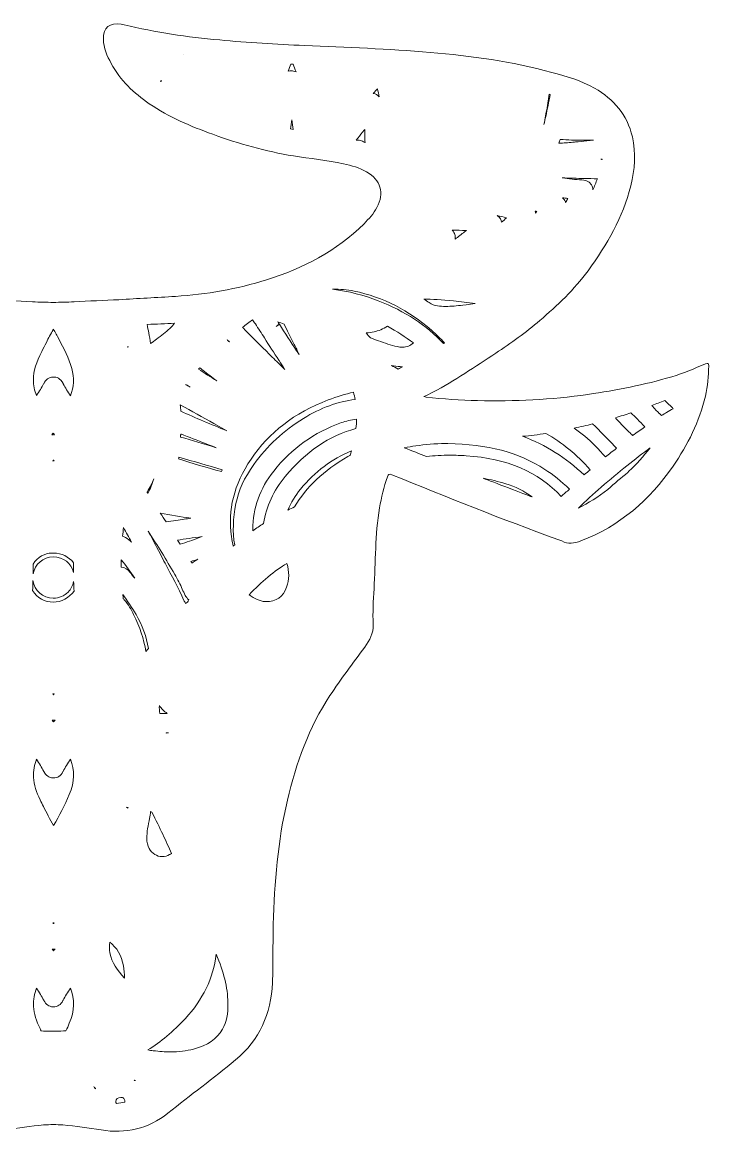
# Model space of a CAD drawing. Extents: x 86 to 1914, y -1775 to -226.
# Drawn here: x 957 to 1914, y -1775 to -226 of the extents above; entities that cross this region are included whole.
import ezdxf

# ---------------------------------------------------------------- set-up
doc = ezdxf.new("R2010")
doc.units = 0
doc.header["$MEASUREMENT"] = 0
doc.layers.add('Layer 1', color=7, linetype='Continuous')

# ---------------------------------------------------------------- blocks, each defined once
blk = doc.blocks.new('block 2')
at = {"layer": 'Layer 1', "lineweight": 0}
for points, knots in [([(1909.2, -702.3), (1893.5, -708.4), (1878.2, -715.5), (1862.1, -720.2), (1823.7, -731.4), (1784.5, -739.2), (1745, -744.8), (1694, -752.1), (1642.8, -754.8), (1591.3, -753.4), (1567.4, -752.8), (1543.5, -751.1), (1519.7, -748.6), (1519, -748.5), (1518.2, -748.3), (1516.5, -747.9), (1521.3, -745.6), (1525.3, -743.8), (1529.1, -741.8), (1559.4, -725.5), (1588, -706.3), (1616.7, -687.4), (1638, -673.4), (1658.7, -658.5), (1678, -641.9), (1702.6, -620.8), (1726.1, -598.7), (1745.3, -572.4), (1771.8, -536.3), (1794.1, -498), (1805, -454), (1810.6, -431.4), (1812.5, -408.6), (1807.1, -385.7), (1800, -355.1), (1781.2, -333.4), (1754.4, -318.1), (1735.8, -307.4), (1715.3, -301.6), (1694.8, -296), (1639.3, -281), (1582.5, -273), (1525.3, -268.1), (1467, -263.1), (1408.5, -261.3), (1350.1, -258.6), (1310.6, -256.9), (1271.2, -254.5), (1231.9, -250.9), (1187, -246.9), (1142.6, -240), (1098.8, -229.8), (1097.4, -229.5), (1096, -229.3), (1094.6, -229), (1078.6, -226.1), (1069.7, -233.5), (1069.8, -249.7), (1069.9, -262.1), (1075, -273.1), (1080.7, -283.7), (1093.3, -307.2), (1112.1, -324.9), (1133.8, -339.7), (1161.2, -358.4), (1191.4, -371.1), (1222.3, -382.3), (1258.9, -395.4), (1296.1, -406.2), (1334.6, -412.4), (1357.9, -416.2), (1381.4, -418.3), (1404.5, -423.4), (1415.7, -425.9), (1426.7, -428.9), (1436.7, -434.6), (1456.4, -445.6), (1461.8, -464.5), (1451.1, -484.3), (1446.4, -492.9), (1440, -500.1), (1433.1, -506.9), (1394.6, -544.9), (1348.2, -569.1), (1297.2, -585.1), (1255.8, -598.1), (1213.5, -605.3), (1170.3, -608.2), (1144, -609.9), (1117.8, -611.2), (1091.5, -612.8), (1070.7, -614), (1049.8, -614.3), (1028.9, -615.7), (1019.3, -616.3), (1009.6, -616.5), (1000, -616.5), (990.4, -616.5), (980.7, -616.3), (971.1, -615.7), (950.2, -614.3), (929.3, -614), (908.5, -612.8), (882.2, -611.2), (856, -609.9), (829.7, -608.2), (786.5, -605.3), (744.2, -598.1), (702.8, -585.1), (651.8, -569.1), (605.4, -544.9), (566.9, -506.9), (560, -500.1), (553.6, -492.9), (548.9, -484.3), (538.2, -464.5), (543.6, -445.6), (563.3, -434.6), (573.3, -428.9), (584.3, -425.9), (595.5, -423.4), (618.6, -418.3), (642.1, -416.2), (665.4, -412.4), (703.9, -406.2), (741.1, -395.4), (777.7, -382.3), (808.6, -371.1), (838.8, -358.4), (866.2, -339.7), (887.9, -324.9), (906.7, -307.2), (919.3, -283.7), (925, -273.1), (930.1, -262.1), (930.2, -249.7), (930.3, -233.5), (921.4, -226.1), (905.4, -229), (904, -229.3), (902.6, -229.5), (901.2, -229.8), (857.4, -240), (813, -246.9), (768.1, -250.9), (728.8, -254.5), (689.4, -256.9), (649.9, -258.6), (591.5, -261.3), (533, -263.1), (474.7, -268.1), (417.5, -273), (360.7, -281), (305.2, -296), (284.7, -301.6), (264.2, -307.4), (245.6, -318.1), (218.8, -333.4), (200, -355.1), (192.9, -385.7), (187.5, -408.6), (189.4, -431.4), (195, -454), (205.9, -498), (228.2, -536.3), (254.7, -572.4), (273.9, -598.7), (297.4, -620.8), (322, -641.9), (341.3, -658.5), (362, -673.4), (383.3, -687.4), (412, -706.3), (440.6, -725.5), (470.9, -741.8), (474.7, -743.8), (478.7, -745.6), (483.5, -747.9), (481.8, -748.3), (481, -748.5), (480.3, -748.6), (456.5, -751.1), (432.6, -752.8), (408.7, -753.4), (357.2, -754.8), (306, -752.1), (255, -744.8), (215.5, -739.2), (176.3, -731.4), (137.9, -720.2), (121.8, -715.5), (106.5, -708.4), (90.8, -702.3), (87.7, -701.1), (86.4, -701.1), (86.5, -705.1), (86.7, -719.2), (87.8, -733.3), (91.1, -747.1), (99.7, -782.6), (115.6, -815), (136.2, -844.9), (168.8, -892.2), (210.5, -928.1), (264.7, -948.9), (273.9, -952.4), (282.4, -954), (291.3, -948.9), (293, -948), (294.9, -947.7), (296.7, -947), (374.6, -918.8), (451.5, -888), (528.2, -856.7), (532.2, -855.1), (533.2, -856.2), (534.4, -859.7), (539.3, -873.8), (542.8, -888.3), (545.3, -903), (551.6, -940.3), (550.7, -978.1), (553, -1015.7), (554, -1032.3), (554.9, -1049), (554.2, -1065.6), (553.8, -1078.1), (558.8, -1087.4), (565.9, -1096.9), (582.4, -1119.2), (599.1, -1141.4), (614.4, -1164.5), (643.8, -1209.1), (661.6, -1258.6), (673.7, -1310.4), (687.1, -1367.2), (691.8, -1425.2), (693.4, -1483.4), (694.2, -1510.5), (693.3, -1537.6), (694.5, -1564.7), (696.5, -1608), (712.6, -1644.2), (746.1, -1672.3), (776.7, -1698), (809.1, -1721.5), (840.2, -1746.5), (867.5, -1768.4), (898.9, -1775.2), (933.3, -1769.9), (951, -1767.2), (968.6, -1764.2), (986.5, -1762.9), (991, -1762.5), (995.5, -1762.4), (1000, -1762.4), (1004.5, -1762.4), (1009, -1762.5), (1013.5, -1762.9), (1031.4, -1764.2), (1049, -1767.2), (1066.7, -1769.9), (1101.1, -1775.2), (1132.5, -1768.4), (1159.8, -1746.5), (1190.9, -1721.5), (1223.2, -1698), (1253.9, -1672.3), (1287.4, -1644.2), (1303.5, -1608), (1305.5, -1564.7), (1306.7, -1537.6), (1305.8, -1510.5), (1306.6, -1483.4), (1308.2, -1425.2), (1312.9, -1367.2), (1326.3, -1310.4), (1338.4, -1258.6), (1356.2, -1209.1), (1385.6, -1164.5), (1400.9, -1141.4), (1417.6, -1119.2), (1434.1, -1096.9), (1441.2, -1087.4), (1446.2, -1078.1), (1445.8, -1065.6), (1445.1, -1049), (1446, -1032.3), (1447, -1015.7), (1449.3, -978.1), (1448.4, -940.3), (1454.7, -903), (1457.2, -888.3), (1460.7, -873.8), (1465.6, -859.7), (1466.8, -856.2), (1467.8, -855.1), (1471.8, -856.7), (1548.5, -888), (1625.4, -918.8), (1703.3, -947), (1705.1, -947.7), (1707, -948), (1708.7, -948.9), (1717.6, -954), (1726.1, -952.4), (1735.3, -948.9), (1789.5, -928.1), (1831.2, -892.2), (1863.8, -844.9), (1884.4, -815), (1900.3, -782.6), (1908.9, -747.1), (1912.2, -733.3), (1913.3, -719.2), (1913.5, -705.1), (1913.6, -701.1), (1912.3, -701.1), (1909.2, -702.3)], [0, 0, 0, 0, 1, 1, 1, 2, 2, 2, 3, 3, 3, 4, 4, 4, 5, 5, 5, 6, 6, 6, 7, 7, 7, 8, 8, 8, 9, 9, 9, 10, 10, 10, 11, 11, 11, 12, 12, 12, 13, 13, 13, 14, 14, 14, 15, 15, 15, 16, 16, 16, 17, 17, 17, 18, 18, 18, 19, 19, 19, 20, 20, 20, 21, 21, 21, 22, 22, 22, 23, 23, 23, 24, 24, 24, 25, 25, 25, 26, 26, 26, 27, 27, 27, 28, 28, 28, 29, 29, 29, 30, 30, 30, 31, 31, 31, 32, 32, 32, 33, 33, 33, 34, 34, 34, 35, 35, 35, 36, 36, 36, 37, 37, 37, 38, 38, 38, 39, 39, 39, 40, 40, 40, 41, 41, 41, 42, 42, 42, 43, 43, 43, 44, 44, 44, 45, 45, 45, 46, 46, 46, 47, 47, 47, 48, 48, 48, 49, 49, 49, 50, 50, 50, 51, 51, 51, 52, 52, 52, 53, 53, 53, 54, 54, 54, 55, 55, 55, 56, 56, 56, 57, 57, 57, 58, 58, 58, 59, 59, 59, 60, 60, 60, 61, 61, 61, 62, 62, 62, 63, 63, 63, 64, 64, 64, 65, 65, 65, 66, 66, 66, 67, 67, 67, 68, 68, 68, 69, 69, 69, 70, 70, 70, 71, 71, 71, 72, 72, 72, 73, 73, 73, 74, 74, 74, 75, 75, 75, 76, 76, 76, 77, 77, 77, 78, 78, 78, 79, 79, 79, 80, 80, 80, 81, 81, 81, 82, 82, 82, 83, 83, 83, 84, 84, 84, 85, 85, 85, 86, 86, 86, 87, 87, 87, 88, 88, 88, 89, 89, 89, 90, 90, 90, 91, 91, 91, 92, 92, 92, 93, 93, 93, 94, 94, 94, 95, 95, 95, 96, 96, 96, 97, 97, 97, 98, 98, 98, 99, 99, 99, 100, 100, 100, 101, 101, 101, 102, 102, 102, 103, 103, 103, 104, 104, 104, 105, 105, 105, 106, 106, 106, 106]), ([(1181.5, -270.9), (1181.6, -270.9), (1181.6, -270.9), (1181.7, -270.9), (1181.7, -270.9), (1181.7, -271), (1181.7, -271), (1181.6, -270.9), (1181.6, -270.9), (1181.5, -270.9)], [0, 0, 0, 0, 1, 1, 1, 2, 2, 2, 3, 3, 3, 3]), ([(1331.1, -284.4), (1332.1, -284.5), (1333.1, -284.5), (1334.1, -284.5), (1335.6, -288.1), (1337, -291.7), (1338.3, -295.3), (1336.1, -294.2), (1333.8, -293.8), (1331.8, -293.8), (1331.8, -293.8), (1331.7, -293.8), (1331.7, -293.8), (1330.5, -293.8), (1329, -293.9), (1327.4, -294.4), (1328.6, -291.1), (1329.8, -287.8), (1331.1, -284.4)], [0, 0, 0, 0, 1, 1, 1, 2, 2, 2, 3, 3, 3, 4, 4, 4, 5, 5, 5, 6, 6, 6, 6]), ([(1149.9, -308.8), (1149.6, -308.6), (1149.3, -308.4), (1148.9, -308.2), (1149.5, -307.9), (1150.1, -307.6), (1150.7, -307.3), (1150.4, -307.8), (1150.2, -308.3), (1149.9, -308.8)], [0, 0, 0, 0, 1, 1, 1, 2, 2, 2, 3, 3, 3, 3]), ([(1446.2, -325.1), (1448.1, -323), (1449.9, -320.9), (1451.8, -318.8), (1452.8, -322.6), (1453.6, -326.3), (1454.3, -329.9), (1452, -327.3), (1449.2, -326.1), (1446.7, -325.6), (1446.4, -325.5), (1446.2, -325.5), (1445.9, -325.4), (1446, -325.3), (1446.1, -325.2), (1446.2, -325.1)], [0, 0, 0, 0, 1, 1, 1, 2, 2, 2, 3, 3, 3, 4, 4, 4, 5, 5, 5, 5]), ([(1687.1, -351.6), (1688.8, -343.2), (1690.1, -334.7), (1691.3, -326.5), (1691.8, -326.6), (1692.3, -326.8), (1692.7, -326.9), (1690.7, -336.9), (1688.7, -347.2), (1686.4, -357.3), (1685.6, -361.1), (1684.7, -364.8), (1683.8, -368.5), (1684.7, -364.4), (1685.4, -360.4), (1686.2, -356.4), (1686.2, -356.4), (1687.1, -351.6), (1687.1, -351.6)], [0, 0, 0, 0, 1, 1, 1, 2, 2, 2, 3, 3, 3, 4, 4, 4, 5, 5, 5, 6, 6, 6, 6]), ([(1330.8, -374.9), (1331.3, -370.7), (1331.8, -366.5), (1332.5, -362.3), (1333.2, -366.7), (1333.9, -371.1), (1334.4, -375.6), (1333.2, -375.3), (1332, -375.1), (1330.8, -374.9)], [0, 0, 0, 0, 1, 1, 1, 2, 2, 2, 3, 3, 3, 3]), ([(1431.1, -379.2), (1432.1, -378.1), (1433, -377), (1434, -375.8), (1434, -378.7), (1434.1, -381.5), (1434.2, -384.4), (1434.3, -387.5), (1434.4, -390.6), (1434.5, -393.8), (1434.2, -393.7), (1433.8, -393.6), (1433.5, -393.5), (1431.9, -392.2), (1430, -391.3), (1428, -390.8), (1426.8, -390.5), (1425.6, -390.3), (1424.5, -390.3), (1423.7, -390.3), (1423, -390.4), (1422.3, -390.5), (1425.1, -386.6), (1428.1, -382.9), (1431.1, -379.2)], [0, 0, 0, 0, 1, 1, 1, 2, 2, 2, 3, 3, 3, 4, 4, 4, 5, 5, 5, 6, 6, 6, 7, 7, 7, 8, 8, 8, 8]), ([(1726.6, -393.1), (1719.9, -393.9), (1713.5, -394.5), (1707.2, -394.5), (1706.4, -394.5), (1705.5, -394.5), (1704.7, -394.5), (1705.4, -392.8), (1706, -391.2), (1706.7, -389.5), (1717.1, -390.3), (1727.6, -390.7), (1738.7, -390.7), (1743.4, -390.7), (1748, -390.6), (1752.8, -390.5), (1749.7, -390.8), (1746.6, -391.1), (1743.6, -391.4), (1738.3, -391.9), (1733, -392.5), (1727.7, -393), (1727.7, -393), (1726.6, -393.1), (1726.6, -393.1)], [0, 0, 0, 0, 1, 1, 1, 2, 2, 2, 3, 3, 3, 4, 4, 4, 5, 5, 5, 6, 6, 6, 7, 7, 7, 8, 8, 8, 8]), ([(1763.3, -417.2), (1763.9, -417.2), (1764.5, -417.1), (1765.2, -417), (1765.2, -417.1), (1765.1, -417.2), (1765.1, -417.3), (1764.5, -417.3), (1763.9, -417.2), (1763.3, -417.2)], [0, 0, 0, 0, 1, 1, 1, 2, 2, 2, 3, 3, 3, 3]), ([(1736.9, -446), (1727.8, -445.5), (1718.5, -444.3), (1709.3, -442.9), (1719.7, -443.4), (1730.1, -443.6), (1740.4, -443.9), (1740.4, -443.9), (1740.6, -443.9), (1740.6, -443.9), (1746.4, -444), (1752.4, -444.2), (1758.4, -444.3), (1756.4, -449.7), (1754.2, -454.8), (1752, -459.7), (1752.1, -457.5), (1751.7, -455), (1750.2, -452.6), (1746.5, -446.6), (1739.8, -446.2), (1736.9, -446)], [0, 0, 0, 0, 1, 1, 1, 2, 2, 2, 3, 3, 3, 4, 4, 4, 5, 5, 5, 6, 6, 6, 7, 7, 7, 7]), ([(1717, -471.7), (1716.1, -473.7), (1715, -475.6), (1714, -477.5), (1713.9, -477.2), (1713.8, -476.9), (1713.7, -476.5), (1712.8, -474.1), (1711.3, -472.2), (1709.6, -470.8), (1712.1, -471.1), (1714.5, -471.5), (1717, -471.7)], [0, 0, 0, 0, 1, 1, 1, 2, 2, 2, 3, 3, 3, 4, 4, 4, 4]), ([(1674.1, -489.9), (1673.4, -490.6), (1672.7, -491.3), (1672, -492.1), (1672, -491.2), (1671.9, -490.3), (1671.8, -489.4), (1672.6, -489.6), (1673.3, -489.7), (1674.1, -489.9)], [0, 0, 0, 0, 1, 1, 1, 2, 2, 2, 3, 3, 3, 3]), ([(1618.8, -495.7), (1622.9, -496.5), (1627.2, -497.5), (1631.7, -498.7), (1629.4, -500.8), (1627.1, -502.8), (1624.8, -504.9), (1624.8, -504.9), (1624.8, -504.8), (1624.8, -504.7), (1624.3, -501.8), (1622.8, -498.2), (1618.8, -495.7)], [0, 0, 0, 0, 1, 1, 1, 2, 2, 2, 3, 3, 3, 4, 4, 4, 4]), ([(1559.6, -521.8), (1559.2, -520.3), (1558.2, -518), (1556.1, -515.9), (1562.1, -515.9), (1568.7, -516), (1575.7, -516.4), (1574.9, -517), (1574.1, -517.6), (1573.3, -518.2), (1568.9, -521.6), (1564.4, -525.1), (1560, -528.6), (1560.5, -526.1), (1560.2, -523.8), (1559.6, -521.8)], [0, 0, 0, 0, 1, 1, 1, 2, 2, 2, 3, 3, 3, 4, 4, 4, 5, 5, 5, 5]), ([(1543.7, -673.9), (1520.1, -648.5), (1490.4, -629), (1453, -614.3), (1433.3, -606.5), (1412.2, -601.2), (1389, -598.1), (1399.7, -598.3), (1409.8, -598.6), (1419.5, -600.7), (1459.8, -609.5), (1496, -627.9), (1527.2, -655.4), (1533.5, -660.9), (1539.6, -666.9), (1545.2, -673), (1545.2, -673.1), (1544.1, -673.7), (1543.7, -673.9)], [0, 0, 0, 0, 1, 1, 1, 2, 2, 2, 3, 3, 3, 4, 4, 4, 5, 5, 5, 6, 6, 6, 6]), ([(1557.6, -614.4), (1567.5, -615.4), (1577.5, -616.7), (1588.1, -618.2), (1583.8, -618.9), (1579.5, -619.5), (1575.3, -620), (1575.3, -620), (1570.6, -620.5), (1570.6, -620.5), (1562.7, -621.3), (1554.5, -622.2), (1546.8, -622.2), (1542.7, -622.2), (1539, -622), (1535.5, -621.5), (1531.3, -620.9), (1527.5, -619.4), (1523.7, -616.8), (1521.2, -615.2), (1518.7, -613.5), (1516.3, -611.9), (1528.2, -612), (1541.1, -612.8), (1557.6, -614.4)], [0, 0, 0, 0, 1, 1, 1, 2, 2, 2, 3, 3, 3, 4, 4, 4, 5, 5, 5, 6, 6, 6, 7, 7, 7, 8, 8, 8, 8]), ([(1162.5, -653), (1156.8, -658.3), (1150.5, -663), (1143.8, -667.9), (1141.1, -669.9), (1138.3, -671.9), (1135.6, -674), (1135.6, -674), (1135.6, -674), (1135.6, -674), (1134.9, -669), (1134, -664.1), (1133.1, -659.3), (1132.3, -655.3), (1131.5, -651.2), (1131, -647.2), (1143.7, -646.8), (1156.5, -646.3), (1169.1, -645.7), (1167.4, -648), (1165.2, -650.3), (1162.5, -653)], [0, 0, 0, 0, 1, 1, 1, 2, 2, 2, 3, 3, 3, 4, 4, 4, 5, 5, 5, 6, 6, 6, 7, 7, 7, 7]), ([(1314.5, -697.3), (1314.5, -697.3), (1314.7, -697.7), (1314.7, -697.7), (1317.3, -701.6), (1319.9, -705.5), (1322.4, -709.4), (1322.4, -709.4), (1322.9, -710.2), (1322.9, -710.2), (1322.8, -710.1), (1322.7, -710), (1322.6, -709.9), (1316.8, -704.1), (1310.9, -698.4), (1305.1, -692.7), (1293.7, -681.6), (1282, -670.1), (1270.8, -658.5), (1268.4, -656), (1265.9, -653.6), (1263.6, -651.3), (1268.3, -647.7), (1273, -644.2), (1277.7, -640.8), (1279, -642.7), (1280.3, -644.7), (1281.6, -646.6), (1285.9, -653), (1290.3, -659.5), (1294.3, -666), (1300.8, -676.6), (1307.7, -687), (1314.5, -697.3)], [0, 0, 0, 0, 1, 1, 1, 2, 2, 2, 3, 3, 3, 4, 4, 4, 5, 5, 5, 6, 6, 6, 7, 7, 7, 8, 8, 8, 9, 9, 9, 10, 10, 10, 11, 11, 11, 11]), ([(1339.2, -683.9), (1330.9, -671.9), (1322.8, -659.3), (1315.1, -647.1), (1315.1, -647.1), (1310.5, -650), (1310.5, -650), (1310.5, -650), (1314.9, -646.9), (1314.9, -646.9), (1314.3, -645.8), (1313.7, -644.8), (1313, -643.8), (1315.9, -644.7), (1318.8, -645.7), (1321.7, -646.8), (1325.7, -655), (1330.7, -665.2), (1335.8, -675.1), (1338.1, -679.6), (1340.4, -684.3), (1342.6, -689), (1341.5, -687.3), (1340.3, -685.6), (1339.2, -683.9)], [0, 0, 0, 0, 1, 1, 1, 2, 2, 2, 3, 3, 3, 4, 4, 4, 5, 5, 5, 6, 6, 6, 7, 7, 7, 8, 8, 8, 8]), ([(1447.1, -657.6), (1453, -656.1), (1459.6, -654), (1465.6, -649.5), (1478.9, -657.1), (1490.8, -664.9), (1501.9, -673.1), (1497.6, -677.1), (1492.7, -679), (1486.8, -679), (1484.5, -679), (1482, -678.7), (1479.4, -678.1), (1470.7, -676.3), (1462.2, -673.3), (1453.3, -670.1), (1449.6, -668.8), (1445.8, -667.4), (1441.9, -666.1), (1439.9, -663.7), (1437.9, -661.3), (1435.9, -659), (1439.8, -659), (1443.5, -658.5), (1447.1, -657.6)], [0, 0, 0, 0, 1, 1, 1, 2, 2, 2, 3, 3, 3, 4, 4, 4, 5, 5, 5, 6, 6, 6, 7, 7, 7, 8, 8, 8, 8]), ([(1025.8, -708.5), (1029.5, -722), (1028.8, -734.6), (1023.8, -746.7), (1020.2, -741.1), (1016.9, -735.6), (1013.8, -730.1), (1013.8, -730.1), (1013.6, -729.6), (1013.6, -729.6), (1009.9, -722.1), (1004.3, -720.6), (1000.2, -720.6), (1000.2, -720.6), (999.8, -720.6), (999.8, -720.6), (994, -720.7), (989.6, -723.8), (986.6, -729.9), (986.6, -729.9), (986.4, -730.2), (986.4, -730.2), (983.7, -735.2), (980.6, -740.3), (976.5, -746.3), (973.8, -739.3), (972.3, -731.9), (972.4, -724.7), (972.4, -712.2), (976.1, -699.6), (983.9, -685.1), (986.2, -680.8), (988.3, -676.5), (990.4, -672.4), (993.3, -666.5), (996.4, -660.4), (999.7, -654.8), (999.9, -654.5), (1000.1, -654.2), (1000.2, -653.9), (1001.5, -656.1), (1002.7, -658.4), (1004, -660.8), (1004.6, -661.9), (1005.1, -663), (1005.7, -664.1), (1005.7, -664.1), (1007.5, -667.4), (1007.5, -667.4), (1014.9, -681.2), (1021.9, -694.3), (1025.8, -708.5)], [0, 0, 0, 0, 1, 1, 1, 2, 2, 2, 3, 3, 3, 4, 4, 4, 5, 5, 5, 6, 6, 6, 7, 7, 7, 8, 8, 8, 9, 9, 9, 10, 10, 10, 11, 11, 11, 12, 12, 12, 13, 13, 13, 14, 14, 14, 15, 15, 15, 16, 16, 16, 17, 17, 17, 17]), ([(1103.2, -679), (1103.6, -678.8), (1104.1, -678.6), (1104.5, -678.4), (1104.5, -678.4), (1104.6, -678.6), (1104.6, -678.7), (1104.1, -678.8), (1103.6, -678.9), (1103.2, -679)], [0, 0, 0, 0, 1, 1, 1, 2, 2, 2, 3, 3, 3, 3]), ([(1242.6, -668.9), (1243.5, -669.7), (1244.4, -670.6), (1245.4, -671.5), (1244.4, -670.7), (1243.4, -669.8), (1242.5, -669), (1242.5, -669), (1242.6, -668.9), (1242.6, -668.9)], [0, 0, 0, 0, 1, 1, 1, 2, 2, 2, 3, 3, 3, 3]), ([(1208.3, -710.9), (1214.7, -715.8), (1221.2, -720.9), (1227.8, -726), (1219.3, -720.6), (1210.8, -715), (1202.4, -709.5), (1202.9, -708.8), (1203.5, -708.2), (1204, -707.6), (1205.5, -708.7), (1206.9, -709.8), (1208.3, -710.9)], [0, 0, 0, 0, 1, 1, 1, 2, 2, 2, 3, 3, 3, 4, 4, 4, 4]), ([(1474.4, -705.1), (1478.6, -705.8), (1482.7, -706.2), (1486.5, -706.2), (1486.5, -706.2), (1486.9, -706.2), (1486.9, -706.2), (1484.8, -707.3), (1482.7, -708.4), (1480.5, -709.4), (1477.5, -707.6), (1474.4, -706), (1471.2, -704.6), (1472.2, -704.8), (1473.3, -705), (1474.4, -705.1)], [0, 0, 0, 0, 1, 1, 1, 2, 2, 2, 3, 3, 3, 4, 4, 4, 5, 5, 5, 5]), ([(1184.6, -731.3), (1184.7, -731.1), (1184.8, -731), (1184.9, -730.9), (1186.9, -732.2), (1188.9, -733.5), (1190.9, -734.8), (1188.7, -733.6), (1186.6, -732.4), (1184.6, -731.3)], [0, 0, 0, 0, 1, 1, 1, 2, 2, 2, 3, 3, 3, 3]), ([(1279.4, -842.5), (1266.2, -860.9), (1258.1, -878.8), (1254.5, -897), (1250.3, -917.9), (1249.8, -936.8), (1252.8, -954.4), (1252.1, -955), (1251.3, -955.6), (1250.6, -956.3), (1249.8, -952.2), (1249.1, -947.8), (1248.4, -942.9), (1242.8, -905.9), (1251.7, -870.6), (1275.6, -835.1), (1300.7, -797.7), (1335.9, -770.6), (1383.3, -752.5), (1395.6, -747.8), (1407.1, -744.3), (1418.4, -741.8), (1419.4, -745.1), (1420.2, -748.5), (1420.8, -751.9), (1396.7, -754.7), (1373.1, -763.4), (1348.6, -778.3), (1321.3, -795), (1298, -816.7), (1279.4, -842.5)], [0, 0, 0, 0, 1, 1, 1, 2, 2, 2, 3, 3, 3, 4, 4, 4, 5, 5, 5, 6, 6, 6, 7, 7, 7, 8, 8, 8, 9, 9, 9, 10, 10, 10, 10]), ([(1844.2, -770.8), (1842.7, -769.4), (1841.2, -768), (1840, -766.6), (1838.1, -764.5), (1836.2, -762.4), (1834.2, -760.3), (1840.2, -758), (1846.3, -755.6), (1852.2, -753.2), (1856.2, -757), (1860.1, -760.8), (1863.9, -764.7), (1860.9, -766.5), (1857.9, -768.3), (1854.9, -770), (1852.5, -771.4), (1850.1, -772.8), (1847.7, -774.2), (1846.6, -773), (1845.4, -771.9), (1844.2, -770.8)], [0, 0, 0, 0, 1, 1, 1, 2, 2, 2, 3, 3, 3, 4, 4, 4, 5, 5, 5, 6, 6, 6, 7, 7, 7, 7]), ([(1177, -759.4), (1192.6, -768), (1208.2, -776.7), (1223.8, -785.4), (1223.8, -785.4), (1241.9, -795.4), (1241.9, -795.4), (1219.9, -786.7), (1198.4, -777.6), (1177.7, -768.2), (1177.5, -765.3), (1177.3, -762.3), (1177, -759.4)], [0, 0, 0, 0, 1, 1, 1, 2, 2, 2, 3, 3, 3, 4, 4, 4, 4]), ([(1815.9, -796.2), (1813.2, -798), (1810.3, -800), (1807.5, -801.9), (1805.9, -800.3), (1804.3, -798.8), (1802.6, -797.2), (1797, -791.7), (1791.2, -786.1), (1786.1, -780.3), (1785.2, -779.3), (1784.3, -778.3), (1783.4, -777.3), (1790.7, -775.1), (1797.9, -772.9), (1805.1, -770.5), (1811.1, -776.1), (1817.2, -782.3), (1824.5, -790.2), (1821.7, -792.2), (1818.8, -794.2), (1815.9, -796.2)], [0, 0, 0, 0, 1, 1, 1, 2, 2, 2, 3, 3, 3, 4, 4, 4, 5, 5, 5, 6, 6, 6, 7, 7, 7, 7]), ([(1323.3, -859.2), (1307, -878.8), (1296.8, -900.9), (1292.9, -924.7), (1287.8, -927.9), (1282.8, -931.2), (1278, -934.7), (1278, -934.3), (1278, -933.2), (1278, -933.1), (1278.2, -902.9), (1287.8, -876.3), (1307.3, -851.6), (1332, -820.2), (1363.8, -797.5), (1401.7, -784.1), (1408, -781.9), (1414.8, -780.4), (1422.8, -779.5), (1422.7, -783.7), (1422.4, -787.9), (1421.8, -792.4), (1384.5, -802.4), (1352.3, -824.3), (1323.3, -859.2)], [0, 0, 0, 0, 1, 1, 1, 2, 2, 2, 3, 3, 3, 4, 4, 4, 5, 5, 5, 6, 6, 6, 7, 7, 7, 8, 8, 8, 8]), ([(1751.7, -785.9), (1762.1, -795.8), (1772.2, -806.5), (1782, -816.8), (1782, -816.8), (1785, -819.9), (1785, -819.9), (1779.7, -823.9), (1774.5, -827.9), (1769.6, -832), (1760.2, -821.3), (1751.3, -811.6), (1740.7, -803), (1735.9, -799.1), (1731, -795.4), (1726, -791.8), (1734.7, -790), (1743.2, -788), (1751.7, -785.9)], [0, 0, 0, 0, 1, 1, 1, 2, 2, 2, 3, 3, 3, 4, 4, 4, 5, 5, 5, 6, 6, 6, 6]), ([(1000.2, -800.9), (999.6, -800.9), (998.9, -800.9), (998.1, -801.1), (998.7, -800.3), (999.3, -799.5), (999.9, -798.7), (1000.5, -799.5), (1001.1, -800.2), (1001.8, -801), (1001.2, -800.9), (1000.7, -800.9), (1000.2, -800.9)], [0, 0, 0, 0, 1, 1, 1, 2, 2, 2, 3, 3, 3, 4, 4, 4, 4]), ([(1177.4, -801.7), (1177.5, -801.3), (1177.6, -800.8), (1177.6, -800.4), (1177.6, -800.3), (1177.6, -800.1), (1177.6, -800), (1179.2, -800.5), (1180.7, -801), (1182.1, -801.6), (1193.6, -806), (1205, -810.5), (1216.5, -815), (1220, -816.4), (1223.5, -817.7), (1227.1, -819.1), (1209.3, -813.9), (1192.9, -809), (1177.5, -804.2), (1177.5, -803.5), (1177.4, -801.7), (1177.4, -801.7)], [0, 0, 0, 0, 1, 1, 1, 2, 2, 2, 3, 3, 3, 4, 4, 4, 5, 5, 5, 6, 6, 6, 7, 7, 7, 7]), ([(1739.9, -857.1), (1714.7, -833), (1686.3, -815.2), (1653.9, -803.2), (1665, -802.2), (1675.9, -800.9), (1686.7, -799.2), (1708.8, -811.7), (1729.5, -828.7), (1748.3, -849.8), (1745.4, -852.2), (1742.6, -854.6), (1739.9, -857.1)], [0, 0, 0, 0, 1, 1, 1, 2, 2, 2, 3, 3, 3, 4, 4, 4, 4]), ([(1553.3, -829.5), (1542, -829.5), (1530.9, -830.1), (1520.3, -831.3), (1510.7, -827.6), (1500, -823.5), (1489.1, -819.3), (1494.5, -818.1), (1499.9, -817.1), (1505.4, -816.4), (1517.5, -814.9), (1532, -813.3), (1546.7, -813.3), (1547.7, -813.3), (1548.8, -813.3), (1549.8, -813.3), (1605.3, -814), (1648.3, -825.5), (1685.2, -849.3), (1696.6, -856.7), (1707.8, -865.7), (1719.4, -876.9), (1715.5, -880.3), (1711.7, -883.7), (1707.9, -887), (1675.8, -852.5), (1632.4, -834), (1575.6, -830.3), (1568, -829.8), (1560.5, -829.5), (1553.3, -829.5)], [0, 0, 0, 0, 1, 1, 1, 2, 2, 2, 3, 3, 3, 4, 4, 4, 5, 5, 5, 6, 6, 6, 7, 7, 7, 8, 8, 8, 9, 9, 9, 10, 10, 10, 10]), ([(1831.8, -819.4), (1822.4, -831.2), (1812.6, -842), (1802.3, -852), (1802.3, -852), (1800.8, -853.4), (1800.8, -853.4), (1791.7, -860.9), (1782.5, -868.7), (1772.8, -877.4), (1759.3, -887.7), (1745.8, -896.2), (1731.8, -903.2), (1742.1, -893.4), (1752.8, -883.4), (1763.6, -874.1), (1788.7, -852.4), (1810.9, -834.6), (1831.8, -819.4)], [0, 0, 0, 0, 1, 1, 1, 2, 2, 2, 3, 3, 3, 4, 4, 4, 5, 5, 5, 6, 6, 6, 6]), ([(1000.2, -837.6), (999.8, -837.6), (999.5, -837.6), (999, -837.6), (999.4, -837.1), (999.8, -836.7), (1000.1, -836.2), (1000.5, -836.7), (1000.9, -837.1), (1001.2, -837.6), (1000.9, -837.6), (1000.5, -837.6), (1000.2, -837.6)], [0, 0, 0, 0, 1, 1, 1, 2, 2, 2, 3, 3, 3, 4, 4, 4, 4]), ([(1235.5, -849.8), (1235.1, -850.7), (1234.7, -851.5), (1234.3, -852.3), (1213.7, -846.8), (1193.7, -840.9), (1174.7, -834.8), (1174.7, -834.8), (1175, -832.7), (1175.1, -832.2), (1195.5, -838.2), (1215.8, -844.1), (1235.5, -849.8)], [0, 0, 0, 0, 1, 1, 1, 2, 2, 2, 3, 3, 3, 4, 4, 4, 4]), ([(1336.4, -901.6), (1333, -903.1), (1329.9, -904.6), (1327, -906), (1331.4, -895.6), (1337.2, -885.9), (1344.7, -876.8), (1364.7, -852.2), (1388, -834.7), (1415.7, -823.6), (1415.2, -825.5), (1414.6, -827.5), (1414, -829.6), (1412.9, -830.2), (1411.7, -830.8), (1410.5, -831.5), (1376.8, -851), (1352.5, -873.9), (1336.4, -901.6)], [0, 0, 0, 0, 1, 1, 1, 2, 2, 2, 3, 3, 3, 4, 4, 4, 5, 5, 5, 6, 6, 6, 6]), ([(1131.7, -882.7), (1131.4, -882.3), (1131, -881.8), (1130.7, -881.4), (1130.8, -881.2), (1130.9, -880.9), (1131.1, -880.6), (1134.8, -874.6), (1137.7, -868.5), (1140.2, -862.3), (1138, -869.5), (1135.1, -876.3), (1131.7, -882.7)], [0, 0, 0, 0, 1, 1, 1, 2, 2, 2, 3, 3, 3, 4, 4, 4, 4]), ([(1630.6, -869.3), (1643.7, -873.2), (1656.2, -879.5), (1667.5, -887.7), (1657.8, -884), (1612.2, -866.7), (1599.1, -861.6), (1609.5, -863.6), (1620, -866.1), (1630.6, -869.3)], [0, 0, 0, 0, 1, 1, 1, 2, 2, 2, 3, 3, 3, 3]), ([(1149.3, -910.1), (1163.3, -912.7), (1177.5, -915.1), (1191.5, -917.4), (1188.5, -917.8), (1185.5, -918.3), (1182.5, -918.8), (1178.7, -919.4), (1174.9, -919.9), (1171, -920.4), (1171, -920.4), (1170.7, -920.5), (1170.7, -920.5), (1166.3, -921.1), (1161.7, -921.8), (1157.1, -922.5), (1154.5, -918.3), (1151.8, -914.1), (1149.1, -910.1), (1149.2, -910.1), (1149.2, -910.1), (1149.3, -910.1)], [0, 0, 0, 0, 1, 1, 1, 2, 2, 2, 3, 3, 3, 4, 4, 4, 5, 5, 5, 6, 6, 6, 7, 7, 7, 7]), ([(1109, -950.5), (1106.6, -948.3), (1103.9, -946.2), (1100.8, -944.4), (1099.4, -943.6), (1098, -943), (1096.6, -942.5), (1097, -938.6), (1097.4, -934.5), (1097.9, -930.5), (1101.7, -937.1), (1105.4, -943.8), (1109, -950.5)], [0, 0, 0, 0, 1, 1, 1, 2, 2, 2, 3, 3, 3, 4, 4, 4, 4]), ([(1169.3, -995.6), (1173.6, -1002.9), (1177.1, -1009.7), (1179.8, -1016.3), (1181, -1019.1), (1182.4, -1021.9), (1184, -1024.9), (1185, -1026.6), (1186.5, -1029.2), (1188.9, -1031.3), (1188.3, -1032.3), (1187.8, -1033.4), (1187.2, -1034.5), (1186.4, -1035), (1185.4, -1035.5), (1184.4, -1036), (1183.5, -1034.6), (1182.7, -1033.2), (1182.1, -1031.9), (1173.9, -1014.3), (1164.8, -997), (1155.9, -980.2), (1153.7, -976), (1151.5, -971.8), (1149.3, -967.6), (1149.3, -967.6), (1144.2, -958), (1144.2, -958), (1140.3, -950.4), (1136.3, -942.9), (1132.3, -935.2), (1144.9, -955.1), (1157.5, -975.3), (1169.3, -995.6)], [0, 0, 0, 0, 1, 1, 1, 2, 2, 2, 3, 3, 3, 4, 4, 4, 5, 5, 5, 6, 6, 6, 7, 7, 7, 8, 8, 8, 9, 9, 9, 10, 10, 10, 11, 11, 11, 11]), ([(1207.4, -943), (1205.7, -943.6), (1204, -944.2), (1202.4, -944.8), (1194.1, -947.8), (1185.5, -950.8), (1177, -953.7), (1175.7, -951.8), (1174.3, -949.9), (1173, -948), (1183.6, -946.3), (1194.7, -944.7), (1207.4, -943)], [0, 0, 0, 0, 1, 1, 1, 2, 2, 2, 3, 3, 3, 4, 4, 4, 4]), ([(1028.1, -992.9), (1025.2, -980.3), (1014.1, -971.3), (1000, -971.2), (986, -971.2), (974.3, -981.5), (971.9, -995), (971.9, -990.3), (971.9, -985.7), (971.8, -981.2), (978.2, -971.6), (988, -965.9), (998.3, -965.9), (998.8, -965.9), (999.2, -965.9), (999.7, -965.9), (999.9, -965.9), (1000.1, -965.9), (1000.3, -965.9), (1011.5, -965.9), (1021.9, -971), (1028.2, -979.5), (1028.1, -983.9), (1028.1, -988.4), (1028.1, -992.9)], [0, 0, 0, 0, 1, 1, 1, 2, 2, 2, 3, 3, 3, 4, 4, 4, 5, 5, 5, 6, 6, 6, 7, 7, 7, 8, 8, 8, 8]), ([(1094.8, -975.5), (1101.6, -983.3), (1107.4, -991.9), (1113.5, -1000.9), (1111.3, -998.1), (1109, -995.3), (1106.8, -992.5), (1103.7, -988.4), (1099.5, -986), (1094.8, -985.5), (1094.8, -982.1), (1094.8, -978.8), (1094.8, -975.5)], [0, 0, 0, 0, 1, 1, 1, 2, 2, 2, 3, 3, 3, 4, 4, 4, 4]), ([(1201.4, -974.4), (1200.7, -974.9), (1195.1, -978.5), (1193.1, -979.8), (1192.7, -979.1), (1192.2, -978.4), (1191.8, -977.7), (1195, -976.6), (1198.2, -975.5), (1201.4, -974.4)], [0, 0, 0, 0, 1, 1, 1, 2, 2, 2, 3, 3, 3, 3]), ([(1273.1, -1023.9), (1281.7, -1014.9), (1290.2, -1006.8), (1299.1, -999.3), (1308.5, -991.4), (1317.1, -985.2), (1325.7, -980.3), (1329.1, -991.7), (1329, -1002.8), (1325.2, -1013.5), (1320.4, -1027.1), (1311, -1033.5), (1295.7, -1033.5), (1295.7, -1033.5), (1295.1, -1033.5), (1295.1, -1033.5), (1288.2, -1033), (1280.2, -1029.5), (1273.1, -1023.9)], [0, 0, 0, 0, 1, 1, 1, 2, 2, 2, 3, 3, 3, 4, 4, 4, 5, 5, 5, 6, 6, 6, 6]), ([(1000, -1028.7), (1000, -1028.7), (1000.3, -1028.7), (1000.3, -1028.7), (1008.1, -1028.7), (1015.3, -1025.7), (1020.7, -1020.2), (1024.6, -1016.2), (1027.2, -1011.2), (1028.3, -1005.7), (1028.5, -1010.1), (1028.6, -1014.4), (1028.9, -1018.8), (1022.4, -1028.4), (1011.4, -1034.3), (999.9, -1034.3), (988.3, -1034.3), (977.4, -1028.1), (971.2, -1018.1), (971.4, -1013.5), (971.6, -1008.8), (971.7, -1004.2), (973.7, -1018.1), (985.3, -1028.5), (1000, -1028.7)], [0, 0, 0, 0, 1, 1, 1, 2, 2, 2, 3, 3, 3, 4, 4, 4, 5, 5, 5, 6, 6, 6, 7, 7, 7, 8, 8, 8, 8]), ([(1132.6, -1099), (1131.5, -1100.3), (1130.3, -1101.6), (1129.1, -1103), (1126.2, -1085.6), (1120.6, -1068.7), (1112, -1051.7), (1108.6, -1044.8), (1104.7, -1037.5), (1098.9, -1031), (1098.4, -1030.5), (1098, -1030), (1097.5, -1029.5), (1097.3, -1027.6), (1097.1, -1025.7), (1096.9, -1023.8), (1103.2, -1032.3), (1109.6, -1041.7), (1115.3, -1051.3), (1124.2, -1066.8), (1130, -1082.7), (1132.5, -1098.8), (1132.6, -1098.9), (1132.6, -1099), (1132.6, -1099)], [0, 0, 0, 0, 1, 1, 1, 2, 2, 2, 3, 3, 3, 4, 4, 4, 5, 5, 5, 6, 6, 6, 7, 7, 7, 8, 8, 8, 8]), ([(1000.2, -1162.2), (1000.5, -1162.2), (1001, -1162.2), (1001.4, -1162.2), (1001.1, -1162.6), (1000.7, -1163.1), (1000.4, -1163.5), (1000.1, -1163.1), (999.7, -1162.6), (999.4, -1162.2), (999.7, -1162.2), (999.9, -1162.2), (1000.2, -1162.2)], [0, 0, 0, 0, 1, 1, 1, 2, 2, 2, 3, 3, 3, 4, 4, 4, 4]), ([(1147.8, -1178.5), (1150.8, -1182.7), (1154.4, -1186.3), (1158.8, -1189.4), (1158.2, -1189.4), (1156.7, -1189.3), (1156.7, -1189.3), (1156.1, -1189.3), (1149.9, -1189.4), (1149.9, -1189.4), (1149.4, -1189.4), (1148.9, -1189.4), (1148.4, -1189.4), (1147.9, -1185.7), (1147.7, -1182.1), (1147.8, -1178.5)], [0, 0, 0, 0, 1, 1, 1, 2, 2, 2, 3, 3, 3, 4, 4, 4, 5, 5, 5, 5]), ([(1000.4, -1201.3), (999.7, -1200.5), (999.1, -1199.6), (998.4, -1198.8), (999.1, -1198.9), (999.7, -1198.9), (1000.3, -1198.9), (1000.9, -1198.9), (1001.6, -1198.9), (1002.4, -1198.7), (1001.7, -1199.6), (1001.1, -1200.4), (1000.4, -1201.3)], [0, 0, 0, 0, 1, 1, 1, 2, 2, 2, 3, 3, 3, 4, 4, 4, 4]), ([(1160.4, -1216.2), (1160, -1216.3), (1159.6, -1216.3), (1159.2, -1216.4), (1158.6, -1216.5), (1158.1, -1216.6), (1157.5, -1216.7), (1157.4, -1216.5), (1157.3, -1216.3), (1157.3, -1216.2), (1157.3, -1216.2), (1160.4, -1216.2), (1160.4, -1216.2)], [0, 0, 0, 0, 1, 1, 1, 2, 2, 2, 3, 3, 3, 4, 4, 4, 4]), ([(986.2, -1319), (984.6, -1315.9), (983, -1312.7), (981.5, -1309.6), (976.3, -1299.7), (973.1, -1288.4), (972.4, -1278.7), (972.3, -1268.9), (973.6, -1260.9), (976.7, -1253.3), (980.5, -1259.2), (983.8, -1264.7), (986.7, -1270.1), (986.7, -1270.1), (986.9, -1270.5), (986.9, -1270.5), (989.8, -1276), (993.9, -1279), (999.4, -1279.3), (999.7, -1279.3), (999.9, -1279.3), (1000.2, -1279.3), (1005.9, -1279.3), (1010.4, -1276.3), (1013.5, -1270.5), (1013.5, -1270.5), (1013.6, -1270.2), (1013.6, -1270.2), (1016.6, -1264.6), (1020, -1259), (1023.8, -1253.2), (1030.2, -1268.5), (1029.7, -1284.7), (1022.3, -1302.2), (1015.9, -1317.5), (1008.5, -1332), (1000.3, -1345.4), (995.2, -1336.9), (990.6, -1327.8), (986.2, -1319)], [0, 0, 0, 0, 1, 1, 1, 2, 2, 2, 3, 3, 3, 4, 4, 4, 5, 5, 5, 6, 6, 6, 7, 7, 7, 8, 8, 8, 9, 9, 9, 10, 10, 10, 11, 11, 11, 12, 12, 12, 13, 13, 13, 13]), ([(1101.6, -1320), (1102.5, -1320.2), (1103.3, -1320.5), (1104.2, -1320.7), (1104.2, -1320.7), (1104.1, -1321.2), (1104.1, -1321.2), (1103.3, -1320.8), (1102.5, -1320.4), (1101.6, -1320)], [0, 0, 0, 0, 1, 1, 1, 2, 2, 2, 3, 3, 3, 3]), ([(1133.5, -1377.5), (1131.3, -1373.3), (1130.3, -1368.7), (1130.3, -1363.8), (1130.4, -1354.7), (1132.2, -1345.3), (1134.1, -1335.6), (1134.6, -1332.7), (1135.2, -1329.4), (1135.7, -1325.9), (1136.3, -1326.4), (1136.8, -1326.8), (1137.4, -1327.2), (1148.9, -1349.4), (1157.4, -1367.3), (1164.6, -1384.5), (1163.8, -1385.1), (1163, -1385.7), (1162.1, -1386.1), (1159, -1387.9), (1155.6, -1388.9), (1152, -1388.9), (1144.3, -1388.9), (1137.3, -1384.5), (1133.5, -1377.5)], [0, 0, 0, 0, 1, 1, 1, 2, 2, 2, 3, 3, 3, 4, 4, 4, 5, 5, 5, 6, 6, 6, 7, 7, 7, 8, 8, 8, 8]), ([(1000.2, -1481.2), (1000.5, -1481.2), (1001, -1481.2), (1001.4, -1481.1), (1001.1, -1481.6), (1000.7, -1482.1), (1000.4, -1482.5), (1000.1, -1482.1), (999.7, -1481.6), (999.4, -1481.2), (999.7, -1481.2), (999.9, -1481.2), (1000.2, -1481.2)], [0, 0, 0, 0, 1, 1, 1, 2, 2, 2, 3, 3, 3, 4, 4, 4, 4]), ([(1000.3, -1517.9), (1000.9, -1517.9), (1001.6, -1517.8), (1002.4, -1517.7), (1001.7, -1518.6), (1001.1, -1519.4), (1000.4, -1520.3), (999.7, -1519.5), (999.1, -1518.6), (998.4, -1517.8), (999.1, -1517.8), (999.7, -1517.9), (1000.3, -1517.9)], [0, 0, 0, 0, 1, 1, 1, 2, 2, 2, 3, 3, 3, 4, 4, 4, 4]), ([(1078.6, -1508.1), (1088.8, -1515.8), (1095.1, -1526.7), (1097.7, -1541.2), (1098.7, -1546.7), (1099.3, -1552.3), (1099.4, -1558.4), (1088.8, -1547.3), (1081.6, -1536.7), (1078.9, -1523), (1077.9, -1518.3), (1077.9, -1513.4), (1078.6, -1508.1)], [0, 0, 0, 0, 1, 1, 1, 2, 2, 2, 3, 3, 3, 4, 4, 4, 4]), ([(1131.8, -1658.4), (1149.9, -1647.1), (1167.2, -1632.7), (1184.1, -1614.5), (1208.4, -1588.5), (1222.8, -1558.5), (1227, -1525), (1237.6, -1549.4), (1242.9, -1571), (1243.4, -1592.4), (1243.8, -1608), (1241.4, -1619.7), (1235.8, -1629.4), (1228, -1643.1), (1215.1, -1651.9), (1195.4, -1657.1), (1185.4, -1659.8), (1174.9, -1661.1), (1163.3, -1661.1), (1155.8, -1661.1), (1147.9, -1660.6), (1139.3, -1659.4), (1136.8, -1659.1), (1134.3, -1658.7), (1131.8, -1658.4)], [0, 0, 0, 0, 1, 1, 1, 2, 2, 2, 3, 3, 3, 4, 4, 4, 5, 5, 5, 6, 6, 6, 7, 7, 7, 8, 8, 8, 8]), ([(976.7, -1572.3), (980.5, -1578.2), (983.8, -1583.7), (986.7, -1589.1), (986.7, -1589.1), (986.9, -1589.5), (986.9, -1589.5), (989.8, -1595), (994, -1598), (999.4, -1598.3), (999.7, -1598.3), (999.9, -1598.3), (1000.2, -1598.3), (1005.9, -1598.3), (1010.4, -1595.3), (1013.5, -1589.5), (1013.5, -1589.5), (1013.6, -1589.2), (1013.6, -1589.2), (1016.6, -1583.6), (1020, -1578), (1023.8, -1572.2), (1030.2, -1587.5), (1029.7, -1603.6), (1022.3, -1621.2), (1020.9, -1624.7), (1019.3, -1628.2), (1017.6, -1631.8), (1013, -1632), (1007.9, -1632), (1002.4, -1632.1), (1002.4, -1632.1), (1000.1, -1632.1), (1000.1, -1632.1), (1000.1, -1632.1), (997.7, -1632.1), (997.7, -1632.1), (992.4, -1632), (987.6, -1632), (983.1, -1631.9), (982.6, -1630.8), (982, -1629.7), (981.5, -1628.6), (976.3, -1618.7), (973.1, -1607.4), (972.4, -1597.6), (972.3, -1587.9), (973.6, -1579.9), (976.7, -1572.3)], [0, 0, 0, 0, 1, 1, 1, 2, 2, 2, 3, 3, 3, 4, 4, 4, 5, 5, 5, 6, 6, 6, 7, 7, 7, 8, 8, 8, 9, 9, 9, 10, 10, 10, 11, 11, 11, 12, 12, 12, 13, 13, 13, 14, 14, 14, 15, 15, 15, 16, 16, 16, 16]), ([(1114.3, -1701), (1113.6, -1701), (1113, -1700.8), (1112.6, -1700.5), (1113.3, -1700.7), (1114.1, -1700.8), (1114.8, -1701), (1114.7, -1701), (1114.5, -1701), (1114.3, -1701)], [0, 0, 0, 0, 1, 1, 1, 2, 2, 2, 3, 3, 3, 3]), ([(1059, -1712.3), (1058.9, -1712.4), (1058.8, -1712.6), (1058.6, -1712.7), (1057.9, -1711.6), (1057.2, -1710.5), (1056.5, -1709.4), (1057.3, -1710.3), (1058.2, -1711.3), (1059, -1712.3)], [0, 0, 0, 0, 1, 1, 1, 2, 2, 2, 3, 3, 3, 3]), ([(1094.1, -1724.4), (1095.9, -1724.4), (1097.3, -1724.9), (1098.3, -1725.9), (1099.3, -1726.9), (1099.8, -1728.4), (1099.8, -1730.4), (1099.8, -1730.6), (1099.8, -1730.7), (1099.8, -1730.9), (1095.9, -1731.9), (1092, -1732.6), (1088, -1733.2), (1087.4, -1732.3), (1087.2, -1731.3), (1087.2, -1730.3), (1087.2, -1727), (1090.2, -1724.4), (1094.1, -1724.4)], [0, 0, 0, 0, 1, 1, 1, 2, 2, 2, 3, 3, 3, 4, 4, 4, 5, 5, 5, 6, 6, 6, 6])]:
    blk.add_open_spline(points, degree=3, knots=knots, dxfattribs=at)

msp = doc.modelspace()

# ---------------------------------------------------------------- block references
at = {"layer": 'Layer 1'}
msp.add_blockref('block 2', (0, 0), dxfattribs=at)

doc.saveas('drawing.dxf')
